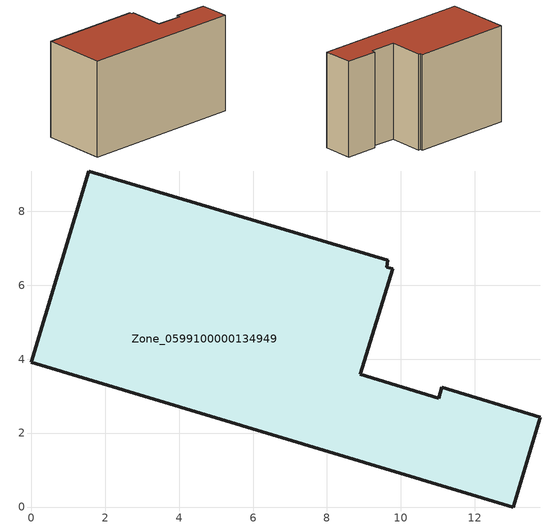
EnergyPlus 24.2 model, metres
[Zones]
Zone_0599100000134949
 floor ground (C_G): 0,3.91 1.56,9.09 9.65,6.67 9.61,6.49 9.77,6.44 8.9,3.59 11.02,2.94 11.11,3.24 13.77,2.43 13.04,0 z0
 wall outside (C_F): 1.56,9.09 0,3.91 13.04,0 13.77,2.43 11.11,3.24 11.02,2.94 8.9,3.59 9.77,6.44 9.61,6.49 9.65,6.67 1.56,9.09 z0:8.15
 roof outside (C_R): 8.9,3.59 9.77,6.44 9.61,6.49 9.65,6.67 1.56,9.09 0,3.91 13.04,0 13.77,2.43 11.11,3.24 11.02,2.94 z8.15
[BUILDING]
Pand.0599100000134949: North Axis=0; Terrain=City; Loads Convergence Tolerance Value=0.04; Temperature Convergence Tolerance Value=0.4; Solar Distribution=FullExterior; Maximum Number of Warmup Days=25; Minimum Number of Warmup Days=1
[Site:Location]
Rotterdam.The.Hague.AP_ZH_NLD Design_Conditions: Latitude=51.96; Longitude=4.45; Time Zone=1; Elevation=-4.5
[SITE:GROUNDTEMPERATURE:BUILDINGSURFACE]
18, 18, 18, 18, 18, 18, 18, 18, 18, 18, 18, 18
[MATERIAL] Thermal Absorptance=0.9; Solar Absorptance=0.7; Visible Absorptance=0.7
Name | Roughness | Thickness | Conductivity | Density | Specific Heat
G.TI.1975-1991 | MediumSmooth | 0.15 | 0.288461 | 540 | 1210
F.TI.1975-1991 | Rough | 0.3 | 0.230769 | 1920 | 840
R.TI.1975-1991 | MediumRough | 0.2 | 0.153846 | 1500 | 1000
[CONSTRUCTION]
C_G: G.TI.1975-1991
C_F: F.TI.1975-1991
C_R: R.TI.1975-1991
[ZONE]
Zone_0599100000134949: Type=1; Multiplier=1; Ceiling Height=Autocalculate; Volume=Autocalculate; Floor Area=autocalculate; Part of Total Floor Area=Yes
[ZONEINFILTRATION:DESIGNFLOWRATE]
Infil_Zone_0599100000134949: Zone or ZoneList or Space or SpaceList=Zone_0599100000134949; Schedule=AlwaysOn; Design Flow Rate Calculation Method=Flow/Area; Flow Rate per Floor Area=0.003; Constant Term Coefficient=1; Temperature Term Coefficient=0; Velocity Term Coefficient=0; Velocity Squared Term Coefficient=0
[HVACTEMPLATE:ZONE:IDEALLOADSAIRSYSTEM]
Zone_0599100000134949: Maximum Heating Supply Air Temperature=50; Minimum Cooling Supply Air Temperature=13; Maximum Heating Supply Air Humidity Ratio=0.0156; Minimum Cooling Supply Air Humidity Ratio=0.0077; Heating Limit=NoLimit; Cooling Limit=NoLimit; Dehumidification Control Type=ConstantSensibleHeatRatio; Cooling Sensible Heat Ratio=0.7; Dehumidification Setpoint=60; Humidification Control Type=None; Humidification Setpoint=30; Outdoor Air Method=None; Outdoor Air Flow Rate per Person=0.00944; Outdoor Air Flow Rate per Zone Floor Area=0; Outdoor Air Flow Rate per Zone=0; Demand Controlled Ventilation Type=None; Outdoor Air Economizer Type=NoEconomizer; Heat Recovery Type=None; Sensible Heat Recovery Effectiveness=0.7; Latent Heat Recovery Effectiveness=0.65
[ZONECONTROL:THERMOSTAT]
ThermostatControl_Zone_0599100000134949: Zone or ZoneList=Zone_0599100000134949; Control Type Schedule=DualSetpointControlType; Control 1=Thermostat_Zone_0599100000134949; Temperature Difference Between Cutout And Setpoint=0
[THERMOSTATSETPOINT:DUALSETPOINT]
Thermostat_Zone_0599100000134949: Heating Setpoint Temperature Schedule=HeatingSetpoint_Zone_0599100000134949; Cooling Setpoint Temperature Schedule=CoolingSetpoint_Zone_0599100000134949
[SCHEDULE:COMPACT]
HeatingSetpoint_Zone_0599100000134949: Through: 12/31, For: AllDays, Until: 24:00, 21
CoolingSetpoint_Zone_0599100000134949: Through: 12/31, For: AllDays, Until: 24:00, 24
DualSetpointControlType: Through: 12/31, For: AllDays, Until: 24:00, 4
AlwaysOn: Through: 12/31, For: AllDays, Until: 24:00, 1
